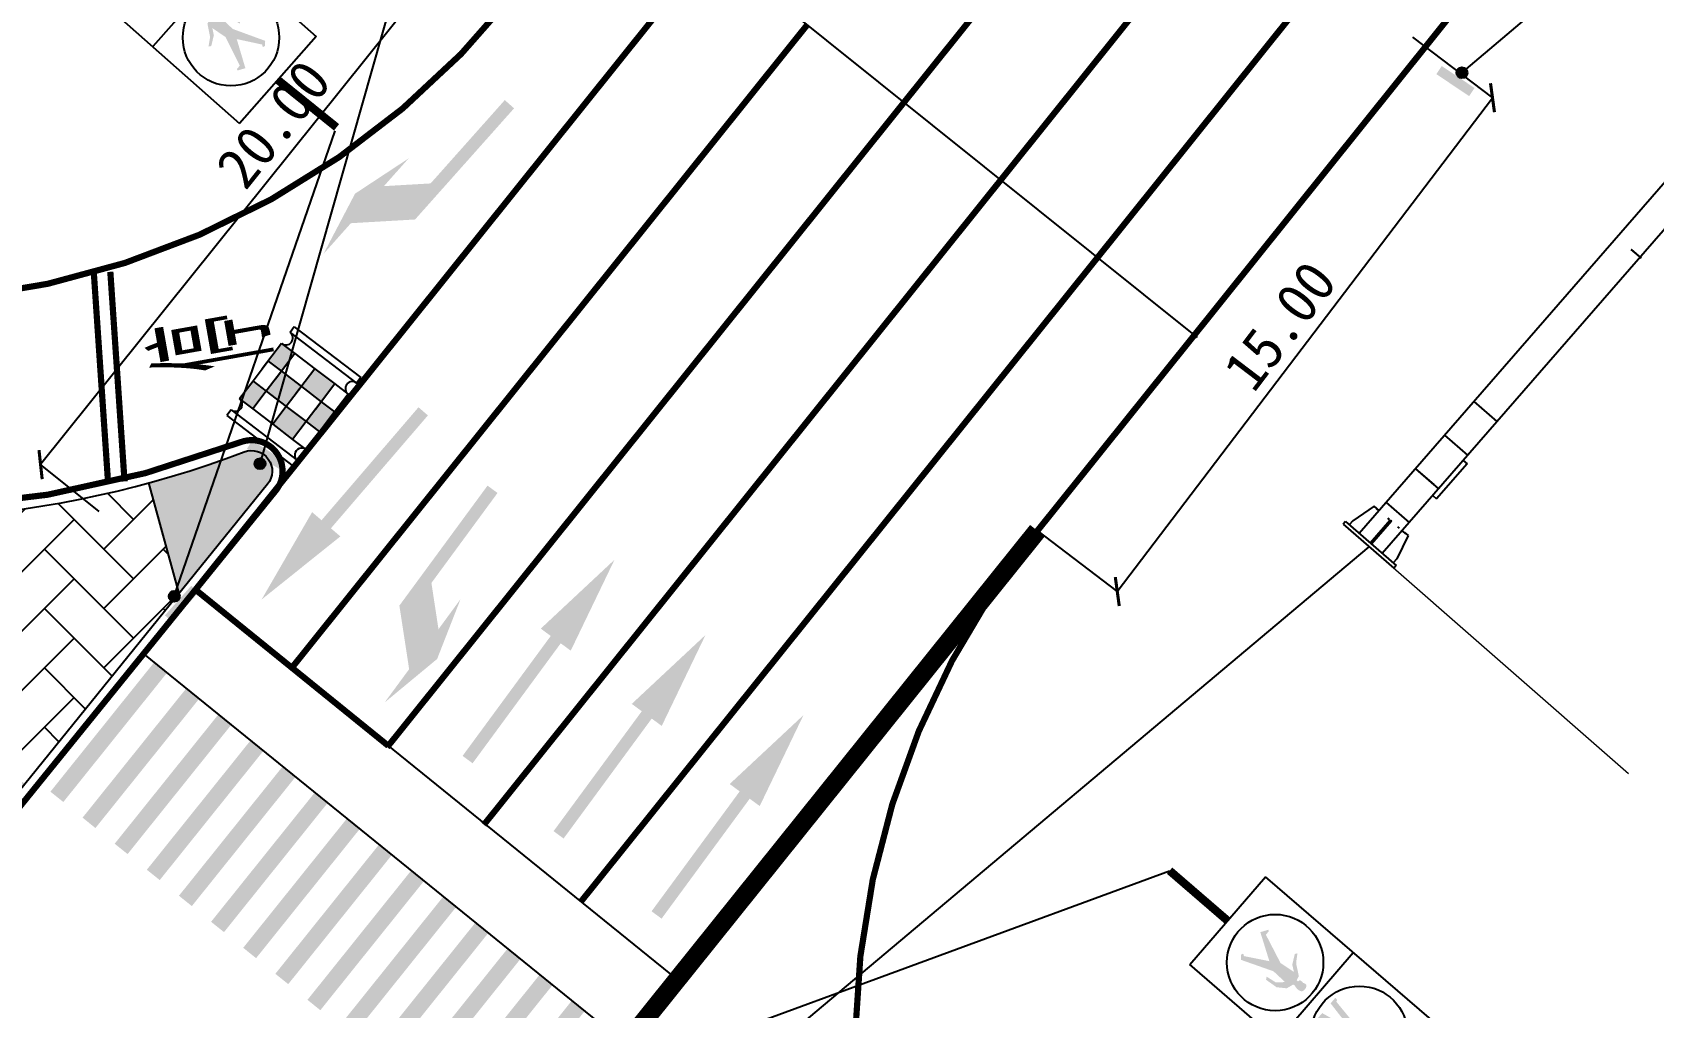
# Model space of a CAD drawing. Header units: millimetres. Extents: x 67546 to 67853, y 50670 to 50921.
# Drawn here: x 67696.48 to 67735.69, y 50789.86 to 50813.44 of the extents above; entities that cross this region are included whole.
import ezdxf

# ---------------------------------------------------------------- set-up
doc = ezdxf.new("R2010")
doc.units = ezdxf.units.MM
doc.linetypes.add('JTSS01', pattern=[6, 2, -4])
doc.linetypes.add('JTSS02', pattern=[2, 1, -1])
for name, color, linetype in [('@-交通信号', 7, 'Continuous'), ('@-交通标志', 7, 'Continuous'), ('@-注释', 7, 'Continuous'), ('@-设计标注', 7, 'Continuous'), ('@-路面边线', 7, 'Continuous'), ('@-辅助设计', 4, 'Continuous'), ('@-隔离岛', 3, 'Continuous'), ('交通标志', 7, 'Continuous')]:
    doc.layers.add(name, color=color, linetype=linetype)
doc.layers.add('@-道路标线', color=7, linetype='Continuous', lineweight=0)
doc.layers.get('0').off()
doc.styles.add('--黑体', font='simhei.ttf')
doc.styles.add('STYLE1', font='simhei.ttf', dxfattribs={"width": 0.8})
doc.dimstyles.new('标志标注', dxfattribs={"dimtxt": 1, "dimasz": 0.5, "dimexe": 0, "dimexo": 0, "dimgap": 0.25, "dimtad": 1, "dimzin": 0, "dimdsep": 46, "dimtxsty": '--黑体', "dimblk": 'ARCHTICK', "dimcen": 0.09, "dimadec": 0, "dimazin": 0, "dimtfac": 1, "dimtix": 1, "dimtmove": 1, "dimatfit": 0, "dimfxl": 1, "dimtolj": 1, "dimtzin": 0, "dimarcsym": 0})

# ---------------------------------------------------------------- blocks, each defined once
blk = doc.blocks.new('A$C4D5C2BD2')
at = {"layer": '@-交通信号', "linetype": 'ByBlock', "lineweight": -3}
h = blk.add_hatch(color=14, dxfattribs=at)
edge = h.paths.add_edge_path()
edge.add_line((0.981, 0.31), (0.905, 0.534))
edge.add_line((0.905, 0.534), (0.001, 0.223))
edge.add_line((0.001, 0.223), (0.077, 0))
edge.add_line((0.077, 0), (0.981, 0.31))
blk.add_hatch(color=14, dxfattribs=at).paths.add_polyline_path([(0.557, 0.515, 1), (0.292, 0.515, 1)])
at = {"layer": '@-交通信号', "color": 14}
blk.add_circle((0.425, 0.515, 363.651), 0.132, dxfattribs=at)
blk = doc.blocks.new('A$C3CD052C4')
at = {"layer": '@-交通信号'}
h = blk.add_hatch(color=256, dxfattribs=at)
h.paths.add_polyline_path([(0.198, 4.356), (0.304, 4.182), (0.32, 3.934), (0.381, 3.967), (0.401, 4.276), (0.275, 4.548), (0.121, 4.589), (0.137, 4.65), (0.157, 4.715), (0.141, 4.776), (0.1, 4.814), (0.043, 4.83), (-0.015, 4.814), (-0.055, 4.776), (-0.071, 4.715), (-0.051, 4.65), (-0.035, 4.589), (-0.19, 4.548), (-0.316, 4.276), (-0.295, 3.967), (-0.234, 3.934), (-0.218, 4.182), (-0.113, 4.356), (-0.113, 3.967), (-0.234, 3.267), (-0.279, 3.257), (-0.291, 3.19), (-0.113, 3.19), (0.043, 3.967), (0.198, 3.19), (0.377, 3.19), (0.365, 3.257), (0.32, 3.267), (0.198, 3.967)])
h.paths.add_polyline_path([(-0.061, 1.636), (-0.348, 0.921), (-0.458, 0.919), (-0.477, 0.887), (-0.307, 0.779), (0.082, 1.403), (0.39, 0.855), (0.361, 0.823), (0.365, 0.797), (0.408, 0.779), (0.506, 0.859), (0.201, 1.639), (0.216, 2.02), (0.368, 1.86), (0.408, 1.596), (0.474, 1.636), (0.445, 1.947), (0.303, 2.15), (0.133, 2.208), (0.125, 2.252, 0.207228), (0.135, 2.45, 0.071106), (0.119, 2.472, 0.097589), (0.103, 2.484, 0.022233), (0.085, 2.492, 0.040799), (0.074, 2.494, 0.045979), (0.046, 2.497, 0.036358), (0.01, 2.494, 0.028309), (-0.009, 2.491, 0.024691), (-0.031, 2.484, 0.079385), (-0.056, 2.47, 0.12435), (-0.067, 2.455, 0.081145), (-0.072, 2.435, 0.069556), (-0.07, 2.412, 0.00473), (-0.068, 2.402, 0.009011), (-0.067, 2.397, 0.057142), (-0.061, 2.381, -0.068241), (-0.056, 2.368, -0.124353), (-0.057, 2.348, 0.089456), (-0.06, 2.321, 0.014819), (-0.058, 2.301, -0.022419), (-0.056, 2.28, 0.042847), (-0.056, 2.27, 0.182875), (-0.054, 2.264, 0.101619), (-0.045, 2.259, 0.029922), (-0.002, 2.249), (-0.002, 2.204), (-0.11, 2.179), (-0.181, 2.086), (-0.291, 1.94), (-0.331, 1.904), (-0.506, 1.794), (-0.453, 1.754), (-0.263, 1.853), (-0.216, 1.878), (-0.11, 2.021)])
for p, q in [((-1.402, 5.609), (-1.402, 0)), ((1.402, 5.609), (-1.402, 5.609)), ((1.402, 5.609), (1.402, 0)), ((1.402, 2.805), (-1.402, 2.805)), ((1.402, 0), (-1.402, 0))]:
    blk.add_line(p, q, dxfattribs=at)
at = {"layer": '@-交通信号', "color": 1}
blk.add_circle((0, 4.207), 1.166, dxfattribs=at)
at = {"layer": '@-交通信号', "color": 3}
blk.add_circle((0.016, 1.53), 1.166, dxfattribs=at)
blk = doc.blocks.new('A$C5D3B22B4')
at = {"layer": '@-交通信号'}
for p, q in [((0.441, 17.242), (1.178, 17.242)), ((0.441, 17.242), (0.441, 16.724)), ((1.178, 17.074), (0.441, 17.074)), ((1.105, 17.242), (0.515, 17.242)), ((1.105, 17.242), (0.515, 17.242)), ((0.515, 17.242), (0.515, 17.242)), ((0.515, 17.242), (0.515, 17.242)), ((0.515, 17.242), (0.515, 17.242)), ((1.178, 17.242), (1.178, 0.081)), ((-0.022, 16.635), (-0.628, 16.498)), ((-0.628, 16.498), (-0.628, 16.439)), ((0.115, 16.635), (-0.022, 16.635)), ((0.115, 16.703), (0.115, 15.694)), ((0.115, 16.703), (0.25, 16.703)), ((0.182, 16.703), (0.182, 15.694)), ((0.25, 16.703), (0.81, 16.764)), ((0.25, 16.703), (0.25, 15.694)), ((0.81, 16.764), (0.81, 15.512)), ((0.81, 15.511), (0.81, 16.694)), ((-19.019, 16.368), (-19.33, 16.367)), ((-13.857, 16.384), (-19.019, 16.368)), ((-6.759, 16.405), (-13.857, 16.384)), ((0.115, 16.441), (-6.759, 16.405)), ((-0.627, 16.22), (-0.627, 16.177)), ((-0.627, 16.22), (0.115, 16.22)), ((-0.627, 16.177), (0.115, 16.177)), ((-19.019, 16.015), (-19.294, 16.017)), ((-13.854, 16.004), (-19.019, 16.015)), ((-6.759, 15.99), (-13.854, 16.004)), ((0.115, 15.955), (-6.759, 15.99)), ((-0.628, 15.957), (-0.628, 15.91)), ((-0.022, 15.773), (-0.628, 15.91)), ((0.115, 15.773), (-0.022, 15.773)), ((0.115, 15.694), (0.25, 15.694)), ((0.515, 15.504), (0.25, 15.694)), ((0.441, 15.556), (0.441, 0.081)), ((0.515, 15.504), (0.81, 15.504)), ((0.89, 9.581), (1.212, 9.581)), ((0.891, 9.578), (1.215, 9.578)), ((1.178, 4.32), (0.441, 4.32)), ((1.178, 3.24), (0.441, 3.24)), ((1.176, 3.066), (1.299, 3.066)), ((1.299, 3.066), (1.299, 1.941)), ((1.03, 2.16), (0.441, 2.16)), ((1.178, 2.16), (0.441, 2.16)), ((1.176, 2.161), (0.444, 2.161)), ((1.028, 2.161), (0.444, 2.161)), ((1.176, 1.941), (1.299, 1.941)), ((0.281, 0.819), (0.12, 0.215)), ((0.367, 0.819), (0.281, 0.819)), ((0.441, 0.81), (0.354, 0.81)), ((0.444, 0.819), (0.358, 0.819)), ((0.382, 0.81), (0.436, 0.81)), ((1.178, 1.08), (0.441, 1.08)), ((0.711, 0.819), (0.754, 0.819)), ((0.711, 0.81), (0.755, 0.81)), ((0.788, 0.819), (0.788, 0.081)), ((0.788, 0.819), (0.831, 0.819)), ((0.831, 0.819), (0.831, 0.081)), ((1.03, 0.81), (1.084, 0.81)), ((1.176, 0.819), (1.285, 0.819)), ((1.178, 0.81), (1.288, 0.81)), ((1.253, 0.819), (1.362, 0.819)), ((1.362, 0.819), (1.523, 0.215)), ((0, 0.081), (1.62, 0.081)), ((0, 0.081), (0, 0)), ((0, 0), (1.62, 0)), ((0.12, 0.215), (0.12, 0.081)), ((1.523, 0.215), (1.523, 0.081)), ((1.62, 0.081), (1.62, 0))]:
    blk.add_line(p, q, dxfattribs=at)
blk = doc.blocks.new('_ARCHTICK')
at = {"color": 0, "linetype": 'ByBlock', "const_width": 0.15}
blk.add_lwpolyline([(-0.5, -0.5), (0.5, 0.5)], dxfattribs=at)
blk = doc.blocks.new('*D35')
at = {"layer": '@-注释', "color": 0, "lineweight": -2, "transparency": 16777216}
for p, q in [((67709.121, 50818.52), (67696.673, 50802.992)), ((67710.538, 50817.384), (67709.121, 50818.52)), ((67698.089, 50801.856), (67696.673, 50802.992))]:
    blk.add_line(p, q, dxfattribs=at)
at = {"layer": 'Defpoints', "color": 0, "transparency": 16777216}
for p in [(67710.538, 50817.384), (67696.673, 50802.992), (67698.089, 50801.856)]:
    blk.add_point(p, dxfattribs=at)
at = {"layer": '@-注释', "color": 0, "lineweight": -2, "transparency": 16777216, "xscale": 0.5, "yscale": 0.5, "zscale": 0.5}
for p, rotation in [((67709.121, 50818.52), 51.28186345871043), ((67696.673, 50802.992), 231.2818634587104)]:
    blk.add_blockref('_ARCHTICK', p, dxfattribs=dict(at, rotation=rotation))
at = {"layer": '@-注释', "color": 0, "transparency": 16777216, "insert": (67702.307, 50811.229), "char_height": 1, "attachment_point": 5, "rotation": 51.2819, "style": '--黑体'}
blk.add_mtext('\\A1;20.00', dxfattribs=at)
blk = doc.blocks.new('*U50')
at = {"layer": '@-路面边线'}
h = blk.add_hatch(color=256, dxfattribs=at)
h.dxf.hatch_style = 1
h.paths.add_polyline_path([(0.329, -0.005), (0.347, -4.005), (0.747, -4.003), (0.729, -0.003)])
blk = doc.blocks.new('*U51')
at = {"layer": '@-辅助设计', "color": 0, "linetype": 'ByBlock', "lineweight": -2, "transparency": 16777216, "rotation": 321.0000000002346}
for p in [(67699.162, 50798.414), (67699.939, 50797.785), (67700.716, 50797.155), (67701.494, 50796.526), (67702.271, 50795.897), (67703.048, 50795.267), (67703.825, 50794.638), (67704.602, 50794.009), (67705.379, 50793.379), (67706.156, 50792.75), (67706.934, 50792.121), (67707.711, 50791.492), (67708.488, 50790.862), (67709.265, 50790.233), (67710.042, 50789.604)]:
    blk.add_blockref('*U50', p, dxfattribs=at)
blk = doc.blocks.new('A$C348E0356')
at = {"layer": '交通标志', "lineweight": 15}
h = blk.add_hatch(color=1, dxfattribs=at)
h.paths.add_polyline_path([(3.003, 1.582), (2.699, 2.053), (2.346, 1.825), (2.65, 1.354)])
h.paths.add_polyline_path([(1.7, 2.828), (2.004, 2.356), (2.357, 2.584), (2.053, 3.056)])
h.paths.add_polyline_path([(2.004, 2.356), (1.473, 2.014), (1.815, 1.484), (2.346, 1.825), (2.213, 2.032)])
h.paths.add_polyline_path([(2.119, 1.012), (1.815, 1.484), (1.285, 1.142), (1.588, 0.67)])
h.paths.add_polyline_path([(1.169, 2.486), (0.639, 2.144), (0.943, 1.672), (1.473, 2.014)])
h.paths.add_polyline_path([(0.943, 1.672), (0.589, 1.444), (0.931, 0.914), (1.285, 1.142), (1.152, 1.348)])
at = {"layer": '交通标志', "lineweight": 25}
for p, q in [((1.769, 3.498), (0, 2.358)), ((1.864, 3.35), (0.095, 2.211)), ((1.864, 3.35), (1.769, 3.498)), ((2.053, 3.056), (1.7, 2.828)), ((2.357, 2.584), (2.053, 3.056)), ((1.169, 2.486), (0.639, 2.144)), ((1.7, 2.828), (1.169, 2.486)), ((1.473, 2.014), (1.169, 2.486)), ((2.004, 2.356), (1.7, 2.828)), ((2.357, 2.584), (2.004, 2.356)), ((2.699, 2.053), (2.357, 2.584)), ((0.095, 2.211), (0, 2.358)), ((0.639, 2.144), (0.285, 1.916)), ((0.943, 1.672), (0.639, 2.144)), ((2.004, 2.356), (1.473, 2.014)), ((2.346, 1.825), (2.004, 2.356)), ((2.699, 2.053), (2.346, 1.825)), ((3.003, 1.582), (2.566, 2.26)), ((0.589, 1.444), (0.285, 1.916)), ((0.943, 1.672), (0.589, 1.444)), ((1.473, 2.014), (0.943, 1.672)), ((1.285, 1.142), (0.943, 1.672)), ((1.815, 1.484), (1.473, 2.014)), ((2.119, 1.012), (1.682, 1.69)), ((2.346, 1.825), (1.815, 1.484)), ((2.65, 1.354), (2.213, 2.032)), ((0.931, 0.914), (0.589, 1.444)), ((1.588, 0.67), (1.152, 1.348)), ((1.815, 1.484), (1.285, 1.142)), ((3.193, 1.287), (1.425, 0.147)), ((2.65, 1.354), (2.119, 1.012)), ((3.003, 1.582), (2.65, 1.354)), ((3.288, 1.14), (3.193, 1.287)), ((1.235, 0.442), (0.798, 1.12)), ((1.285, 1.142), (0.931, 0.914)), ((3.288, 1.14), (1.52, 0)), ((2.119, 1.012), (1.588, 0.67)), ((1.588, 0.67), (1.235, 0.442)), ((1.52, 0), (1.425, 0.147))]:
    blk.add_line(p, q, dxfattribs=at)
for centre, major_axis, start_param, end_param in [((1.959, 3.203), (0.013, 0.175), 0.648166, 3.789759), ((0.19, 2.063), (-0.175, 0.013), 2.218962, 5.360555), ((3.098, 1.434), (-0.175, 0.013), -0.92263, 2.218962), ((1.33, 0.295), (0.013, 0.175), 3.789759, 6.931351)]:
    blk.add_ellipse(centre, major_axis=major_axis, ratio=1, start_param=start_param, end_param=end_param, dxfattribs=at)
blk = doc.blocks.new('A$C174B43BA')
at = {"layer": '交通标志', "linetype": 'ByBlock', "lineweight": -3}
for points in [[(0.637, 0.384, 1), (0.372, 0.384, 1)], [(0.956, 0), (0.961, 0.236), (0.005, 0.257), (0, 0.022)]]:
    blk.add_hatch(color=14, dxfattribs=at).paths.add_polyline_path(points)
at = {"layer": '交通标志', "color": 14}
blk.add_circle((0.504, 0.384), 0.132, dxfattribs=at)
blk = doc.blocks.new('*D73')
at = {"layer": '@-设计标注', "color": 0, "lineweight": -2, "transparency": 16777216}
for p, q in [((67729.862, 50813.333), (67731.793, 50811.866)), ((67722.717, 50799.923), (67731.793, 50811.866)), ((67720.786, 50801.391), (67722.717, 50799.923))]:
    blk.add_line(p, q, dxfattribs=at)
at = {"layer": 'Defpoints', "color": 0, "transparency": 16777216}
for p in [(67729.862, 50813.333), (67731.793, 50811.866), (67720.786, 50801.391)]:
    blk.add_point(p, dxfattribs=at)
at = {"layer": '@-设计标注', "color": 0, "lineweight": -2, "transparency": 16777216, "xscale": 0.5, "yscale": 0.5, "zscale": 0.5}
for p, rotation in [((67731.793, 50811.866), 52.76495376388542), ((67722.717, 50799.923), 232.7649537638854)]:
    blk.add_blockref('_ARCHTICK', p, dxfattribs=dict(at, rotation=rotation))
at = {"layer": '@-设计标注', "color": 0, "transparency": 16777216, "insert": (67726.653, 50806.352), "char_height": 1, "attachment_point": 5, "rotation": 52.765, "style": '--黑体'}
blk.add_mtext('\\A1;15.00', dxfattribs=at)

msp = doc.modelspace()

# ---------------------------------------------------------------- hatches: boundary and pattern name
at = {"layer": '@-道路标线'}
for points in [[(67708.014, 50811.709), (67707.902, 50811.809), (67706.107, 50809.793), (67704.977, 50809.727), (67705.576, 50810.399), (67704.279, 50809.545), (67703.514, 50808.085), (67704.179, 50808.831), (67705.732, 50808.921), (67708.126, 50811.609)], [(67705.928, 50804.281), (67705.814, 50804.379), (67703.469, 50801.647), (67703.241, 50801.843), (67702.019, 50799.729), (67703.924, 50801.256), (67703.696, 50801.452), (67706.042, 50804.183)], [(67707.605, 50802.395), (67707.726, 50802.307), (67706.127, 50800.131), (67706.298, 50799.012), (67706.831, 50799.738), (67706.265, 50798.292), (67704.995, 50797.24), (67705.588, 50798.045), (67705.352, 50799.583), (67707.484, 50802.484)], [(67707.002, 50795.859), (67706.881, 50795.948), (67709.013, 50798.849), (67708.772, 50799.026), (67710.556, 50800.693), (67709.497, 50798.493), (67709.255, 50798.671), (67707.123, 50795.77)], [(67709.203, 50794.039), (67709.082, 50794.128), (67711.215, 50797.028), (67710.973, 50797.206), (67712.757, 50798.873), (67711.698, 50796.673), (67711.456, 50796.851), (67709.324, 50793.95)], [(67711.573, 50792.101), (67711.452, 50792.19), (67713.584, 50795.09), (67713.342, 50795.268), (67715.127, 50796.935), (67714.068, 50794.735), (67713.826, 50794.913), (67711.694, 50792.012)]]:
    msp.add_hatch(color=7, dxfattribs=at).paths.add_polyline_path(points)
at = {"layer": '@-隔离岛'}
h = msp.add_hatch(dxfattribs=at)
h.set_pattern_fill('GRASS', color=256, scale=0.02, angle=-2e-09, style=0)
h.paths.add_polyline_path([(67670.18, 50787.705, 0.794168), (67669.371, 50787.161, -0.013644), (67669.889, 50785.68), (67671.276, 50786.683)])
h.paths.add_polyline_path([(67696.296, 50795.272, 0.299326), (67693.094, 50795.461), (67694.025, 50794.592, 0.434812), (67695.849, 50794.72)])
h.paths.add_polyline_path([(67702.164, 50802.519, 0.765785), (67701.598, 50803.301, -0.024032), (67699.292, 50802.55), (67700.022, 50799.874)])
h.paths.add_polyline_path([(67706.713, 50783.506), (67705.953, 50782.568, 0.450467), (67706.2, 50781.09), (67706.473, 50780.92, 0.345077)])
h.paths.add_polyline_path([(67713.647, 50778.981), (67710.974, 50778.107), (67713.95, 50776.247, 0.771554), (67714.654, 50776.911, -0.023266)])
h.paths.add_polyline_path([(67691.078, 50770.493, 0.368919), (67689.794, 50770.301, 0.415599), (67692.075, 50769.87)])
h.paths.add_polyline_path([(67685.354, 50765.194), (67682.296, 50761.676, 0.798274), (67682.871, 50760.889, -0.025979), (67686.305, 50762.167)])
h = msp.add_hatch(dxfattribs=at)
h.set_pattern_fill('AR-HBONE', color=30, scale=0.01, angle=-2e-09, style=0)
h.paths.add_polyline_path([(67700.022, 50799.874), (67699.292, 50802.55, -0.121846), (67687.169, 50802.259, 0.763986), (67686.719, 50801.405), (67693.094, 50795.461, -0.299326), (67696.296, 50795.272)])

# ---------------------------------------------------------------- linework, layer by layer
at = {"layer": '@-交通信号', "linetype": 'Continuous', "lineweight": -3}
for p, q in [((67699.907, 50799.809), (67703.802, 50811.065, 31.077)), ((67711.367, 50788.536), (67723.983, 50793.172))]:
    msp.add_line(p, q, dxfattribs=at)
at = {"layer": '@-交通信号'}
msp.add_line((67706.068, 50781.9), (67728.813, 50801.006), dxfattribs=at)
at = {"layer": '@-交通信号', "lineweight": 0, "ltscale": 0.5}
msp.add_line((67735.086, 50795.516), (67728.813, 50801.006), dxfattribs=at)
at = {"layer": '@-交通信号', "const_width": 0.2, "elevation": 31.077, "flags": 128}
msp.add_lwpolyline([(67702.414, 50812.293), (67703.832, 50811.15)], dxfattribs=at)
at = {"layer": '@-交通信号', "const_width": 0.2, "flags": 128}
msp.add_lwpolyline([(67725.387, 50791.961), (67723.983, 50793.172)], dxfattribs=at)
at = {"layer": '@-交通标志'}
msp.add_line((67701.982, 50803.012), (67708.487, 50825.89), dxfattribs=at)
at = {"layer": '@-交通标志', "linetype": 'Continuous'}
msp.add_line((67731.054, 50812.471), (67746.647, 50825.669, -1293.08), dxfattribs=at)
at = {"layer": '@-辅助设计'}
for points in [[(67724.658, 50806.064), (67710.538, 50817.384)], [(67700.421, 50799.968), (67712.078, 50790.529), (67712.078, 50790.529)], [(67699.162, 50798.414), (67710.819, 50788.974)]]:
    msp.add_lwpolyline(points, dxfattribs=at)
at = {"layer": '@-道路标线', "color": 7, "linetype": 'JTSS01', "flags": 128}
for points in [[(67707.396, 50794.282, 0.15, 0.15, 0), (67719.9, 50809.878, 0.15, 0.15, 0), (67732.41, 50825.483, 0.15, 0.15, 0), (67751.566, 50848.576, 0.15, 0.15, 0), (67790.015, 50896.535, 0, 0, 0)], [(67709.732, 50792.409, 0.15, 0.15, 0), (67722.241, 50808.002, 0.15, 0.15, 0), (67734.751, 50823.606, 0.15, 0.15, 0), (67754.296, 50846.387, 0, 0, 0)]]:
    msp.add_lwpolyline(points, format="xyseb", dxfattribs=at)
at = {"layer": '@-道路标线', "color": 30, "linetype": 'Continuous', "ltscale": 0.08, "const_width": 0.15, "flags": 128}
for points in [[(67730.07, 50827.359), (67717.56, 50811.755)], [(67705.056, 50796.158), (67717.56, 50811.755)]]:
    msp.add_lwpolyline(points, dxfattribs=at)
at = {"layer": '@-道路标线', "color": 7, "linetype": 'Continuous', "const_width": 0.15, "flags": 128}
for points in [[(67737.092, 50821.73), (67724.582, 50806.125)], [(67700.374, 50799.911), (67712.878, 50815.508)], [(67702.715, 50798.035), (67715.219, 50813.631)], [(67697.961, 50807.629), (67698.305, 50802.559)], [(67698.36, 50807.656), (67698.704, 50802.586)], [(67720.784, 50801.393), (67724.582, 50806.125)], [(67700.421, 50799.968), (67705.084, 50796.192)]]:
    msp.add_lwpolyline(points, dxfattribs=at)
for points in [[(67677.267, 50813.912), (67678.944, 50812.335, 0.438672), (67708.122, 50814.372), (67709.187, 50815.7)], [(67723.272, 50804.492), (67720.786, 50801.391, 0.448191), (67725.784, 50771.801), (67728.655, 50770.006)]]:
    msp.add_lwpolyline(points, format="xyb", dxfattribs=at)
msp.add_lwpolyline([(67693.855, 50794.41), (67686.549, 50801.222, -0.763986), (67687.223, 50802.503, 0.146306), (67701.51, 50803.535, -0.765785), (67702.359, 50802.361), (67696.043, 50794.563, -0.434812)], format="xyb", close=True, dxfattribs=at)
at = {"layer": '@-道路标线', "color": 7, "linetype": 'JTSS02', "ltscale": 1.5, "const_width": 0.45, "flags": 128}
msp.add_lwpolyline([(67710.556, 50788.65), (67720.784, 50801.393)], dxfattribs=at)
at = {"layer": '@-隔离岛', "linetype": 'Continuous', "flags": 128}
msp.add_lwpolyline([(67694.025, 50794.592), (67686.719, 50801.405, -0.763986), (67687.169, 50802.259, 0.146306), (67701.598, 50803.301, -0.765785), (67702.164, 50802.519), (67695.849, 50794.72, -0.434812)], format="xyb", close=True, dxfattribs=at)
at = {"layer": '@-隔离岛'}
msp.add_lwpolyline([(67700.022, 50799.874), (67699.292, 50802.55)], dxfattribs=at)

# ---------------------------------------------------------------- block references
at = {"layer": '@-交通信号'}
for name, p, rotation in [('A$C5D3B22B4', (67728.185, 50801.552), 318.9891696313806), ('A$C3CD052C4', (67702.414, 50812.293, 31.077), 48.5005447674526), ('A$C3CD052C4', (67725.387, 50791.961), 229.2284955472859)]:
    msp.add_blockref(name, p, dxfattribs=dict(at, rotation=rotation))
at = {"layer": '@-交通信号', "linetype": 'Continuous', "ltscale": 2, "rotation": 29.40537756161967}
msp.add_blockref('A$C4D5C2BD2', (67699.79, 50799.152, -363.651), dxfattribs=at)
at = {"layer": '@-交通标志'}
for p, rotation in [((67730.423, 50812.418), 327.4718980706508), ((67702.612, 50803.086), 149.3487440773155)]:
    msp.add_blockref('A$C174B43BA', p, dxfattribs=dict(at, rotation=rotation))
at = {"layer": '@-交通标志', "lineweight": 0, "ltscale": 0.5, "xscale": 0.9599999997002063, "yscale": 0.9600000000946608, "zscale": 0.9600000000000364, "rotation": 109.9083682269064}
msp.add_blockref('A$C348E0356', (67704.914, 50803.728), dxfattribs=at)
at = {"layer": '@-辅助设计'}
msp.add_blockref('*U51', (0, 0), dxfattribs=at)

# ---------------------------------------------------------------- texts
at = {"layer": '@-道路标线', "color": 7, "ltscale": 10, "style": 'STYLE1', "width": 0.4}
msp.add_text('停', height=2.43, rotation=100.0705, dxfattribs=at).set_placement((67702.096, 50805.482))

# ---------------------------------------------------------------- dimensions: what is measured, and where the dimension line sits
at = {"layer": '@-注释'}
dim = msp.add_aligned_dim(p1=(67710.538, 50817.384), p2=(67698.089, 50801.856), distance=-1.816, text='20.00', dimstyle='标志标注', dxfattribs=at)
dim.commit()
dim.dimension.update_dxf_attribs({"geometry": '*D35', "text_midpoint": (67702.307, 50811.229)})
at = {"layer": '@-设计标注'}
dim = msp.add_aligned_dim(p1=(67720.786, 50801.391), p2=(67729.862, 50813.333), distance=-2.425, dimstyle='标志标注', dxfattribs=at)
dim.commit()
dim.dimension.update_dxf_attribs({"geometry": '*D73', "text_midpoint": (67726.653, 50806.352)})

doc.saveas('drawing.dxf')
